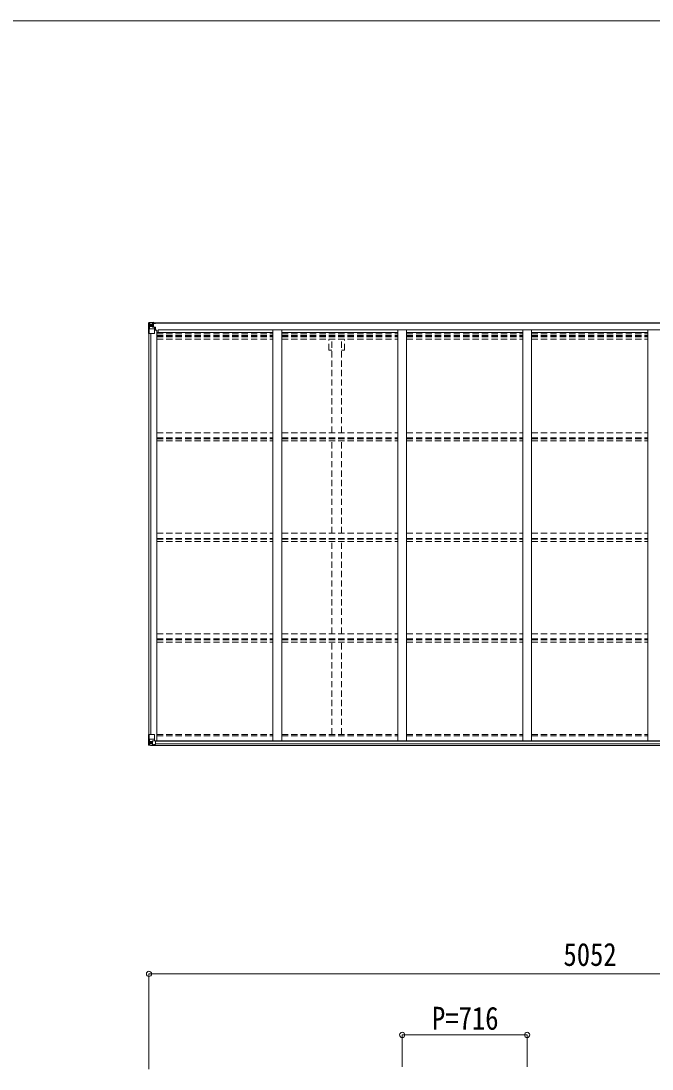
# Model space of a CAD drawing. Units: millimetres at full size, sheet at 1:30; details may follow other scales. Extents: x -8432 to 8432, y -5820 to 5820.
# Drawn here: x 89 to 3707, y -187 to 5820 of the extents above; entities that cross this region are included whole.
import ezdxf
from ezdxf.enums import TextEntityAlignment as Align

# ---------------------------------------------------------------- set-up
doc = ezdxf.new("R2010")
doc.units = ezdxf.units.MM
doc.header["$LTSCALE"] = 30
doc.header["$PDMODE"] = 32
doc.header["$PDSIZE"] = 30
doc.linetypes.add('DASHED1', pattern=[1.8, 1.2, -0.6])
for name, color, linetype, lineweight in [('0-3_ELV2', 4, 'Continuous', 9), ('0-4_TABLE1', 6, 'Continuous', 9), ('0-6_OTH_LINE', 6, 'Continuous', 9), ('F-0_240', 7, 'Continuous', 9)]:
    doc.layers.add(name, color=color, linetype=linetype, lineweight=lineweight)
doc.styles.add('ＭＳ ゴシック', font='')
doc.styles.get('ＭＳ ゴシック').set_extended_font_data('MS Gothic')

msp = doc.modelspace()

# ---------------------------------------------------------------- linework, layer by layer
at = {"layer": '0-3_ELV2'}
for p, q in [((844.86, 4090.13), (5853.86, 4090.13)), ((844.86, 4087.99), (5853.86, 4087.99)), ((823.36, 4029.36), (823.36, 1730.05)), ((833.06, 4029.36), (833.06, 1730.05)), ((868.36, 4048.01), (855.36, 4048.01)), ((868.36, 4048.01), (868.36, 1694.03)), ((868.36, 4034.33), (1534.36, 4034.33)), ((875.86, 4034.33), (875.86, 4049.85)), ((875.86, 4049.85), (5822.86, 4049.85)), ((1534.36, 4049.83), (1534.36, 1694.03)), ((1584.36, 4049.83), (1584.36, 1694.03)), ((1584.36, 4034.33), (2250.36, 4034.33)), ((2250.36, 4049.83), (2250.36, 1694.03)), ((2300.36, 4049.83), (2300.36, 1694.03)), ((2300.36, 4034.33), (2966.36, 4034.33)), ((2966.36, 4049.83), (2966.36, 1694.03)), ((3016.36, 4049.83), (3016.36, 1694.03)), ((3016.36, 4034.33), (3682.36, 4034.33)), ((3682.36, 4049.83), (3682.36, 1694.03)), ((848.1, 1694.03), (5850.63, 1694.03)), ((859.86, 1691.77), (5838.86, 1691.77)), ((849.86, 1668.26), (5848.86, 1668.26)), ((859.86, 1676.16), (5838.86, 1676.16))]:
    msp.add_line(p, q, dxfattribs=at)
at = {"layer": '0-3_ELV2', "linetype": 'DASHED1'}
for p, q in [((868.36, 4025.94), (1534.36, 4025.94)), ((1584.36, 4025.94), (2250.36, 4025.94)), ((2300.36, 4025.94), (2966.36, 4025.94)), ((3016.36, 4025.94), (3682.36, 4025.94)), ((868.36, 4017.74), (1534.36, 4017.74)), ((868.36, 4013.81), (1534.36, 4013.81)), ((868.36, 4008.73), (1534.36, 4008.73)), ((868.36, 3995.72), (1534.36, 3995.72)), ((1584.36, 4017.74), (2250.36, 4017.74)), ((1584.36, 4013.81), (2250.36, 4013.81)), ((1584.36, 4008.73), (2250.36, 4008.73)), ((1584.36, 3995.72), (2250.36, 3995.72)), ((1854.16, 3934.13), (1854.16, 3994.53)), ((1871.86, 3459.98), (1871.86, 3994.53)), ((1926.86, 3459.98), (1926.86, 3994.53)), ((1944.56, 3934.13), (1944.56, 3994.53)), ((2300.36, 4017.74), (2966.36, 4017.74)), ((2300.36, 4013.81), (2966.36, 4013.81)), ((2300.36, 4008.73), (2966.36, 4008.73)), ((2300.36, 3995.72), (2966.36, 3995.72)), ((3016.36, 4017.74), (3682.36, 4017.74)), ((3016.36, 4013.81), (3682.36, 4013.81)), ((3016.36, 4008.73), (3682.36, 4008.73)), ((3016.36, 3995.72), (3682.36, 3995.72)), ((1854.16, 3934.13), (1871.86, 3934.13)), ((1926.86, 3934.13), (1944.56, 3934.13)), ((868.36, 3459.98), (1534.33, 3459.98)), ((868.36, 3430.25), (1534.33, 3430.25)), ((868.36, 3425.7), (1534.33, 3425.7)), ((1584.36, 3459.98), (2250.33, 3459.98)), ((1584.36, 3430.25), (2250.33, 3430.25)), ((1584.36, 3425.7), (2250.33, 3425.7)), ((2300.36, 3459.98), (2966.33, 3459.98)), ((2300.36, 3430.25), (2966.33, 3430.25)), ((2300.36, 3425.7), (2966.33, 3425.7)), ((3016.36, 3459.98), (3682.33, 3459.98)), ((3016.36, 3430.25), (3682.33, 3430.25)), ((3016.36, 3425.7), (3682.33, 3425.7)), ((868.36, 3412.69), (1534.33, 3412.69)), ((1584.36, 3412.69), (2250.33, 3412.69)), ((1871.86, 2883.91), (1871.86, 3412.69)), ((1926.86, 2883.91), (1926.86, 3412.69)), ((2300.36, 3412.69), (2966.33, 3412.69)), ((3016.36, 3412.69), (3682.33, 3412.69)), ((868.36, 2883.91), (1534.33, 2883.91)), ((1584.36, 2883.91), (2250.33, 2883.91)), ((2300.36, 2883.91), (2966.33, 2883.91)), ((3016.36, 2883.91), (3682.33, 2883.91)), ((868.36, 2854.17), (1534.33, 2854.17)), ((868.36, 2849.62), (1534.33, 2849.62)), ((868.36, 2836.61), (1534.33, 2836.61)), ((1584.36, 2854.17), (2250.33, 2854.17)), ((1584.36, 2849.62), (2250.33, 2849.62)), ((1584.36, 2836.61), (2250.33, 2836.61)), ((1871.86, 2307.83), (1871.86, 2836.61)), ((1926.86, 2307.83), (1926.86, 2836.61)), ((2300.36, 2854.17), (2966.33, 2854.17)), ((2300.36, 2849.62), (2966.33, 2849.62)), ((2300.36, 2836.61), (2966.33, 2836.61)), ((3016.36, 2854.17), (3682.33, 2854.17)), ((3016.36, 2849.62), (3682.33, 2849.62)), ((3016.36, 2836.61), (3682.33, 2836.61)), ((868.36, 2307.83), (1534.33, 2307.83)), ((1584.36, 2307.83), (2250.33, 2307.83)), ((2300.36, 2307.83), (2966.33, 2307.83)), ((3016.36, 2307.83), (3682.33, 2307.83)), ((868.36, 2278.09), (1534.33, 2278.09)), ((868.36, 2273.55), (1534.33, 2273.55)), ((868.36, 2260.54), (1534.33, 2260.54)), ((1584.36, 2278.09), (2250.33, 2278.09)), ((1584.36, 2273.55), (2250.33, 2273.55)), ((1584.36, 2260.54), (2250.33, 2260.54)), ((1871.86, 1731.01), (1871.86, 2260.54)), ((1926.86, 1731.01), (1926.86, 2260.54)), ((2300.36, 2278.09), (2966.33, 2278.09)), ((2300.36, 2273.55), (2966.33, 2273.55)), ((2300.36, 2260.54), (2966.33, 2260.54)), ((3016.36, 2278.09), (3682.33, 2278.09)), ((3016.36, 2273.55), (3682.33, 2273.55)), ((3016.36, 2260.54), (3682.33, 2260.54)), ((868.36, 1730.2), (1534.36, 1730.2)), ((868.36, 1721.86), (1534.36, 1721.86)), ((1584.36, 1730.2), (2250.36, 1730.2)), ((1584.36, 1721.86), (2250.36, 1721.86)), ((2300.36, 1730.2), (2966.36, 1730.2)), ((2300.36, 1721.86), (2966.36, 1721.86)), ((3016.36, 1730.2), (3682.36, 1730.2)), ((3016.36, 1721.86), (3682.36, 1721.86))]:
    msp.add_line(p, q, dxfattribs=at)
at = {"layer": '0-4_TABLE1'}
for p, q in [((821.36, 4090.07), (821.36, 4029.36)), ((849.86, 4092.76), (822.3, 4091.07)), ((822.3, 4091.03), (822.3, 4091.07)), ((831.27, 4091.46), (823.35, 4090.98)), ((824.21, 4090.01), (824.21, 4089.94)), ((824.21, 4029.36), (824.21, 4089.94)), ((828.18, 4086.57), (825.44, 4090.24)), ((843.36, 4092.25), (831.36, 4091.46)), ((843.36, 4066.26), (843.36, 4092.36)), ((843.36, 4091.48), (849.86, 4091.87)), ((844.86, 4086.65), (843.36, 4086.65)), ((849.86, 4090.95), (844.86, 4090.86)), ((853.36, 4086.29), (844.86, 4086.29)), ((844.97, 4084.99), (848.86, 4084.99)), ((845.36, 4087.32), (845.36, 4085.36)), ((853.36, 4087.32), (845.36, 4087.32)), ((853.36, 4087.29), (845.36, 4087.29)), ((845.36, 4085.36), (855.36, 4085.45)), ((845.36, 4085.2), (845.36, 4085.36)), ((860.36, 4085.33), (845.36, 4085.2)), ((848.86, 4065.26), (848.86, 4085.23)), ((849.86, 4090.13), (849.86, 4092.76)), ((853.36, 4086.29), (853.36, 4087.99)), ((854.86, 4090.56), (854.86, 4090.13)), ((855.16, 4090.56), (854.86, 4090.56)), ((855.16, 4090.56), (856.85, 4090.13)), ((855.36, 4087.06), (861.36, 4087.06)), ((860.36, 4087.99), (860.36, 4087.06)), ((861.36, 4085.38), (861.36, 4087.99)), ((821.36, 4029.36), (854.36, 4029.36)), ((824.75, 4056.24), (828.89, 4068.33)), ((824.75, 4056.24), (831.36, 4056.03)), ((829.03, 4083.06), (831.36, 4083.12)), ((829.03, 4069.59), (829.03, 4083.06)), ((831.36, 4069.56), (829.03, 4069.59)), ((844.86, 4083.12), (831.36, 4083.12)), ((844.86, 4069.56), (831.36, 4069.56)), ((831.36, 4069.56), (831.36, 4069.56)), ((831.36, 4056.03), (855.36, 4056.03)), ((836.84, 4075.92), (836.84, 4074.96)), ((844.19, 4066), (854.54, 4064.35)), ((844.19, 4065.37), (844.19, 4066)), ((854.54, 4063.72), (844.19, 4065.37)), ((848.86, 4081.36), (844.86, 4081.36)), ((848.86, 4073.16), (844.86, 4073.16)), ((854.54, 4064.35), (854.54, 4063.72)), ((854.81, 4064.27), (859.86, 4064.23)), ((855.36, 4030.36), (855.36, 4063.46)), ((859.86, 4062.51), (855.36, 4062.49)), ((859.86, 4052.36), (855.36, 4052.36)), ((858.86, 4064.24), (858.86, 4062.5)), ((859.86, 4048.01), (859.86, 4064.23)), ((821.36, 1730.05), (854.36, 1730.05)), ((821.36, 1669.34), (821.36, 1730.05)), ((824.21, 1730.05), (824.21, 1669.47)), ((824.75, 1703.17), (831.36, 1703.39)), ((824.75, 1703.17), (828.89, 1691.09)), ((831.36, 1689.86), (829.03, 1689.82)), ((829.03, 1689.82), (829.03, 1676.35)), ((831.36, 1703.39), (855.36, 1703.39)), ((831.36, 1689.86), (831.36, 1689.85)), ((843.36, 1689.85), (831.36, 1689.85)), ((835.88, 1683.49), (835.88, 1684.45)), ((843.36, 1693.84), (849.86, 1693.84)), ((843.36, 1693.84), (843.36, 1667.05)), ((854.54, 1695.7), (844.19, 1694.04)), ((844.19, 1694.04), (844.19, 1693.84)), ((846.89, 1693.84), (854.54, 1695.06)), ((849.86, 1693.84), (858.86, 1693.81)), ((854.54, 1695.06), (854.54, 1695.7)), ((855.36, 1729.05), (855.36, 1695.96)), ((859.86, 1692.9), (859.86, 1672.74)), ((822.3, 1668.39), (822.3, 1668.34)), ((831.27, 1667.96), (823.35, 1668.43)), ((824.21, 1669.4), (824.21, 1669.47)), ((828.18, 1672.84), (825.44, 1669.18)), ((829.03, 1676.35), (831.36, 1676.29)), ((831.36, 1676.3), (843.36, 1676.3)), ((843.36, 1667.17), (831.36, 1667.95)), ((849.86, 1666.66), (849.86, 1672.6)), ((858.86, 1672.03), (849.86, 1671.97))]:
    msp.add_line(p, q, dxfattribs=at)
for points in [[(849.86, 4091.36), (844.86, 4091.36), (844.86, 4065.9)], [(855.36, 4087.06), (855.36, 4085.44), (861.36, 4085.49)], [(834.92, 4076.88), (833.96, 4076.88), (833.96, 4077.84), (834.92, 4077.84)], [(835.88, 4078.8), (835.88, 4079.76), (836.84, 4079.76), (836.84, 4078.8)], [(836.84, 4074.96), (835.88, 4074.96), (835.88, 4075.92)], [(837.8, 4077.84), (838.76, 4077.84), (838.76, 4076.88), (837.8, 4076.88)], [(834.92, 1681.57), (833.96, 1681.57), (833.96, 1682.53), (834.92, 1682.53)], [(835.88, 1684.45), (836.84, 1684.45), (836.84, 1683.49)], [(837.8, 1682.53), (838.76, 1682.53), (838.76, 1681.57), (837.8, 1681.57)], [(822.3, 1668.34), (831.36, 1667.79), (849.86, 1666.66)], [(836.84, 1680.61), (836.84, 1679.65), (835.88, 1679.65), (835.88, 1680.61)], [(859.86, 1672.74), (859.85, 1672.64), (849.86, 1672.6)]]:
    msp.add_lwpolyline(points, dxfattribs=at)
for centre in [(836.36, 4077.36), (836.36, 1682.05)]:
    msp.add_circle(centre, 5.3, dxfattribs=at)
for centre, radius, start, end in [((822.36, 4090.07), 0.999, 93.4424, 179.95083), ((822.36, 4090.07), 1, 93.50017, 180.00079), ((822.36, 4090.03), 0.999, 93.4424, 179.95083), ((823.52, 4103.68), 12.7, 269.24466, 275.10311), ((825.49, 4090.07), 1.28, 131.17831, 182.45895), ((845.36, 4087.82), 0.5, 179.99802, 269.99691), ((845.36, 4087.79), 0.5, 180.00109, 270.00109), ((845.36, 4084.86), 0.5, 90.52895, 180.04464), ((845.38, 4084.69), 0.513, 91.88028, 181.04707), ((860.5, 4093.02), 7.69, 268.96999, 276.43426), ((834.92, 4078.8), 0.96, 270, 0), ((834.92, 4075.92), 0.96, 0, 90), ((837.8, 4078.8), 0.96, 180, 270), ((837.8, 4075.92), 0.96, 90, 180), ((844.3, 4066.94), 0.937, 182.32209, 263.26766), ((844.3, 4066.3), 0.937, 182.32209, 263.26766), ((854.36, 4030.36), 1, 270, 0), ((854.43, 4063.42), 0.937, 2.32209, 83.26766), ((854.43, 4062.79), 0.937, 2.32209, 83.26766), ((834.92, 1683.49), 0.96, 270, 0), ((837.8, 1683.49), 0.96, 180, 270), ((844.3, 1693.11), 0.937, 96.73234, 129.06602), ((854.36, 1729.05), 1, 0, 90), ((854.43, 1696.63), 0.937, 276.73234, 357.67791), ((854.43, 1695.99), 0.937, 276.73234, 357.67791), ((822.36, 1669.38), 0.999, 180.04917, 266.5576), ((822.36, 1669.35), 0.999, 180.04917, 266.5576), ((822.36, 1669.34), 1, 179.99921, 266.49983), ((823.52, 1655.74), 12.7, 84.89689, 90.75534), ((825.49, 1669.35), 1.28, 177.54105, 228.82169), ((834.92, 1680.61), 0.96, 0, 90), ((837.8, 1680.61), 0.96, 90, 180)]:
    msp.add_arc(centre, radius, start, end, dxfattribs=at)
for centre, major_axis, ratio, start_param, end_param in [((1023.3, 4103.38), (201, 12.36), 0.060933, 3.1373463, 3.1378449), ((824.3, 4091.15), (2, 0.12), 0.060933, 3.1378449, 4.2119296), ((824.49, 4088.05), (-0.02, 3), 0.466854, 5.5234897, 6.1575023), ((826.16, 4082.98), (0.03, 5), 0.573921, 4.7320603, 5.5159136), ((825.47, 4058.59), (0.85, 2.32), 0.403757, 2.3087461, 3.2744049), ((827.63, 4069.61), (0, 3), 0.468246, 4.2703918, 4.7058971), ((749.61, 4083.12), (81.75, 0), 0.061163, 0, 0.0007725), ((825.47, 1700.83), (0.85, -2.32), 0.403757, 3.0087805, 3.9744392), ((827.63, 1689.8), (0, -3), 0.468246, 1.5772882, 2.0127935), ((858.86, 1692.9), (1, -0.021), 0.906239, 0.0187047, 1.589501), ((824.3, 1668.26), (2, -0.12), 0.060933, 2.0712557, 3.1453404), ((1023.3, 1656.03), (201, -12.36), 0.060933, 3.1453404, 3.145839), ((824.49, 1671.36), (-0.02, -3), 0.466854, 0.125683, 0.7596956), ((826.16, 1676.43), (0.03, -5), 0.573921, 0.7672717, 1.551125), ((749.61, 1676.3), (81.75, 0), 0.061163, 6.2824128, 6.2831853), ((858.86, 1672.74), (1, 0.012), 0.707053, 4.7036637, 6.124411)]:
    msp.add_ellipse(centre, major_axis=major_axis, ratio=ratio, start_param=start_param, end_param=end_param, dxfattribs=at)
at = {"layer": '0-6_OTH_LINE'}
for p, q in [((823.36, 358.43), (823.36, -186.98)), ((823.36, 358.43), (5875.36, 358.43)), ((2275.36, 8.43), (2275.36, -174.02)), ((2275.36, 8.43), (2991.36, 8.43)), ((2991.36, 8.43), (2991.36, -174.02))]:
    msp.add_line(p, q, dxfattribs=at)
for p in [(823.36, 358.43), (2275.36, 8.43), (2991.36, 8.43)]:
    msp.add_point(p, dxfattribs=at)
at = {"layer": 'F-0_240', "color": 5}
msp.add_line((-8432.06, 5820), (8007.94, 5820), dxfattribs=at)

# ---------------------------------------------------------------- texts
at = {"layer": '0-6_OTH_LINE', "color": 7, "style": 'ＭＳ ゴシック', "width": 0.85}
for s, p in [('5052', (3199.36, 364.43)), ('P=716', (2445.86, -1.57))]:
    msp.add_text(s, height=132, dxfattribs=at).set_placement(p, align=Align.BOTTOM_LEFT)

doc.saveas('drawing.dxf')
